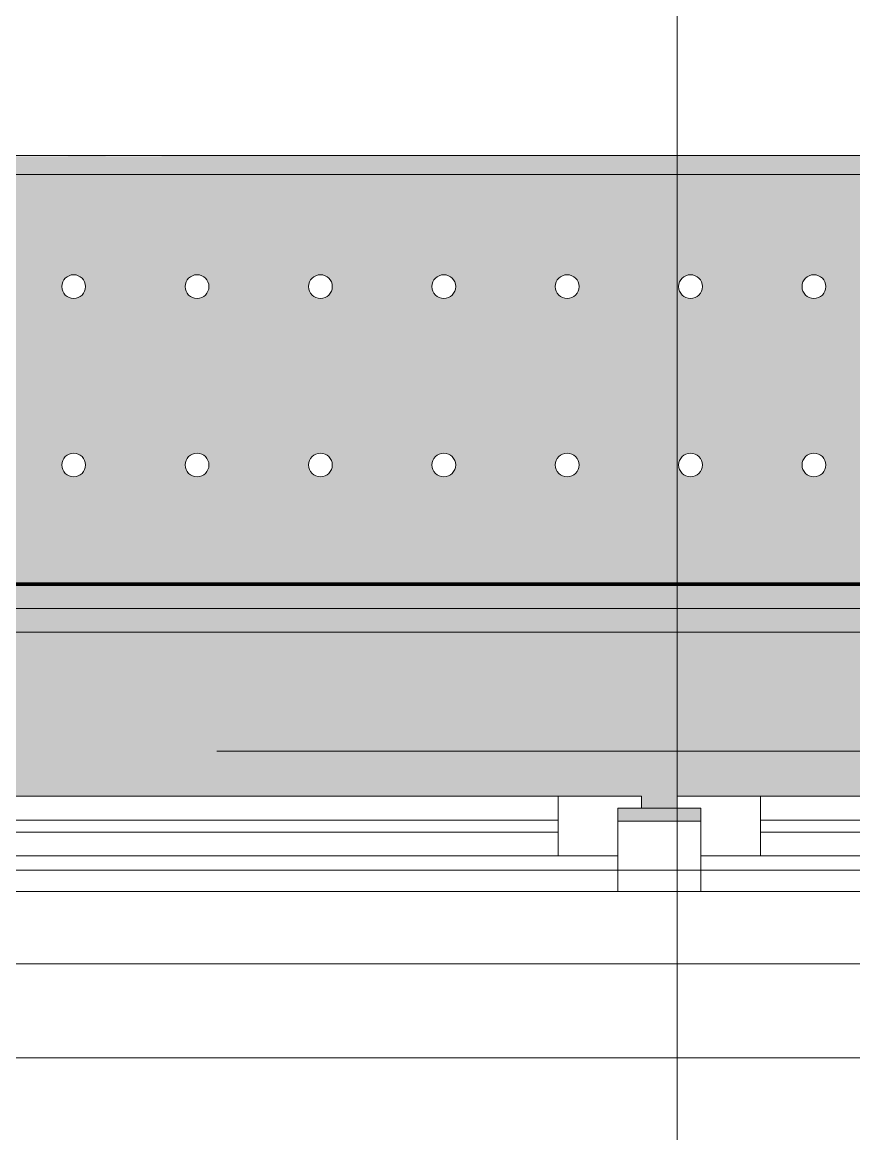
# Model space of a CAD drawing. Header units: millimetres. Extents: x -5426 to 189269, y -8553 to 29000.
# Drawn here: x 17959 to 18659, y -322 to 613 of the extents above; entities that cross this region are included whole.
import ezdxf

# ---------------------------------------------------------------- set-up
doc = ezdxf.new("R2010")
doc.units = ezdxf.units.MM
doc.linetypes.add('Осевая', pattern=[3175, 635, -476.25, 1587.5, -476.25])
for name, color, linetype, lineweight in [('A-GLAZ', 7, 'Continuous', 9), ('A-GLAZ-1', 7, 'Continuous', 13), ('Оси', 7, 'Continuous', 9), ('Оси-2', 7, 'Осевая', 9)]:
    doc.layers.add(name, color=color, linetype=linetype, lineweight=lineweight)
for name, color, linetype, lineweight, true_color in [('A-WALL-1', 7, 'Continuous', 9, 0xc0c0c0), ('I-WALL-13', 7, 'Continuous', 53, 0xeaa7bf), ('I-WALL-4', 7, 'Continuous', 9, 0xcbc7bf), ('S-WALL-ANLY', 7, 'Continuous', 13, 0x008040), ('Знаки-2', 9, 'Continuous', 9, 0x808080), ('Знаки-3', 7, 'Continuous', 9, 0xc1bbaf), ('Знаки-5', 7, 'Continuous', 9, 0xaba79f), ('Знаки-6', 7, 'Continuous', 9, 0xccc5b7), ('Знаки-7', 7, 'Continuous', 9, 0xd5cdbe), ('Знаки-8', 7, 'Continuous', 9, 0xd1cabb), ('Знаки-9', 7, 'Continuous', 9, 0xd4ccbd)]:
    doc.layers.add(name, color=color, linetype=linetype, lineweight=lineweight, true_color=true_color)
doc.layers.add('Знаки-4', color=7, linetype='Continuous', lineweight=9, transparency=0.5)

# ---------------------------------------------------------------- blocks, each defined once
blk = doc.blocks.new('120_Окно_СКБ_2Ст - 120_Окно_СКБ_2Ст 2100х2500 _мал створка СЛЕВА_-V8-План отделки стен 3 этажа в осях 1-12')
at = {"layer": 'A-GLAZ'}
for p, q in [((1050, -57), (-1050, -57)), ((-930, -107), (-270, -107)), ((-100, -107), (930, -107)), ((-270, -117), (-930, -117)), ((930, -117), (-100, -117)), ((-200, -127), (-170, -127))]:
    blk.add_line(p, q, dxfattribs=at)
at = {"layer": 'A-GLAZ-1'}
for p, q in [((-220, -127), (-220, -57)), ((-220, -57), (-150, -57)), ((-150, -57), (-150, -127)), ((-220, -87), (-980, -87)), ((-270, -137), (-270, -87)), ((-220, -127), (-220, -87)), ((980, -87), (-150, -87)), ((-150, -87), (-150, -127)), ((-100, -137), (-100, -87)), ((-150, -127), (-220, -127)), ((-200, -127), (-220, -127)), ((-200, -137), (-200, -127)), ((-150, -127), (-170, -127)), ((-170, -127), (-170, -137)), ((-1000, -137), (-200, -137)), ((-200, -137), (-1000, -137)), ((-170, -137), (1000, -137)), ((1000, -137), (-170, -137))]:
    blk.add_line(p, q, dxfattribs=at)
blk = doc.blocks.new('Зашивка радиатора_ с перфорацией М5 - Зашивка радиатора_ с перфорацией М5-V44-План отделки стен 3 этажа в осях 1-12')
at = {"layer": 'Знаки-4'}
h = blk.add_hatch(color=256, dxfattribs=at)
h.paths.add_polyline_path([(1700, 380), (1700, 369), (1720, 367.97), (1720, 359), (550, 359), (550, 369), (570, 369), (570, 380), (500, 380), (500, 369), (520, 369), (520, 359), (-280, 359), (-278.91, 369), (-260, 369), (-260, 380), (-310, 380), (-310, -179.94), (1750, -179), (1750, 380), (1720, 380)])
h.paths.add_polyline_path([(1131.25, 90.35), (1136.25, 89.02), (1139.91, 85.35), (1141.25, 80.35), (1139.91, 75.35), (1136.25, 71.69), (1131.25, 70.35), (1126.25, 71.69), (1122.59, 75.35), (1121.25, 80.35), (1122.59, 85.35), (1126.25, 89.02), (1128.66, 90.01)])
h.paths.add_polyline_path([(1546.25, 90.35), (1551.25, 89.02), (1554.91, 85.35), (1556.25, 80.35), (1554.91, 75.35), (1551.25, 71.69), (1546.25, 70.35), (1541.25, 71.69), (1537.59, 75.35), (1536.25, 80.35), (1537.59, 85.35), (1541.25, 89.02), (1543.66, 90.01)])
h.paths.add_polyline_path([(1442.5, 90.35), (1447.5, 89.02), (1451.16, 85.35), (1452.5, 80.35), (1451.16, 75.35), (1447.5, 71.69), (1442.5, 70.35), (1437.5, 71.69), (1433.84, 75.35), (1432.5, 80.35), (1433.84, 85.35), (1437.5, 89.02), (1439.91, 90.01)])
h.paths.add_polyline_path([(1650, 90.35), (1655, 89.02), (1658.66, 85.35), (1660, 80.35), (1658.66, 75.35), (1655, 71.69), (1650, 70.35), (1645, 71.69), (1641.34, 75.35), (1640, 80.35), (1641.34, 85.35), (1645, 89.02), (1647.41, 90.01)])
h.paths.add_polyline_path([(1338.75, 90.35), (1343.75, 89.02), (1347.41, 85.35), (1348.75, 80.35), (1347.41, 75.35), (1343.75, 71.69), (1338.75, 70.35), (1333.75, 71.69), (1330.09, 75.35), (1328.75, 80.35), (1330.09, 85.35), (1333.75, 89.02), (1336.16, 90.01)])
h.paths.add_polyline_path([(1027.5, 90.35), (1032.5, 89.02), (1036.16, 85.35), (1037.5, 80.35), (1036.16, 75.35), (1032.5, 71.69), (1027.5, 70.35), (1022.5, 71.69), (1018.84, 75.35), (1017.5, 80.35), (1018.84, 85.35), (1022.5, 89.02), (1024.91, 90.01)])
h.paths.add_polyline_path([(1235, 90.35), (1240, 89.02), (1243.66, 85.35), (1245, 80.35), (1243.66, 75.35), (1239.49, 71.48), (1235, 70.35), (1230, 71.69), (1226.34, 75.35), (1225, 80.35), (1226.34, 85.35), (1230, 89.02), (1232.41, 90.01)])
h.paths.add_polyline_path([(820, 90.35), (825, 89.02), (828.66, 85.35), (830, 80.35), (828.66, 75.35), (825, 71.69), (820, 70.35), (815, 71.69), (811.34, 75.35), (810, 80.35), (811.34, 85.35), (815, 89.02), (817.41, 90.01)])
h.paths.add_polyline_path([(923.75, 90.35), (928.75, 89.02), (932.41, 85.35), (933.75, 80.35), (932.41, 75.35), (928.75, 71.69), (923.75, 70.35), (918.75, 71.69), (915.09, 75.35), (913.75, 80.35), (915.09, 85.35), (918.75, 89.02), (921.16, 90.01)])
h.paths.add_polyline_path([(-217.5, 90.35), (-212.5, 89.02), (-208.84, 85.35), (-207.5, 80.35), (-208.84, 75.35), (-212.5, 71.69), (-217.5, 70.35), (-222.5, 71.69), (-226.16, 75.35), (-227.5, 80.35), (-226.16, 85.35), (-221.99, 89.23), (-220.09, 90.01)])
h.paths.add_polyline_path([(197.5, 90.35), (202.5, 89.02), (206.16, 85.35), (207.5, 80.35), (206.16, 75.35), (202.5, 71.69), (197.5, 70.35), (192.5, 71.69), (188.84, 75.35), (187.5, 80.35), (188.84, 85.35), (192.5, 89.02), (194.91, 90.01)])
h.paths.add_polyline_path([(612.5, 90.35), (617.5, 89.02), (621.16, 85.35), (622.5, 80.35), (621.16, 75.35), (617.5, 71.69), (612.5, 70.35), (607.5, 71.69), (603.84, 75.35), (602.5, 80.35), (603.84, 85.35), (607.5, 89.02), (609.91, 90.01)])
h.paths.add_polyline_path([(-113.75, 90.35), (-108.75, 89.02), (-105.09, 85.35), (-103.75, 80.35), (-105.09, 75.35), (-108.75, 71.69), (-113.75, 70.35), (-118.75, 71.69), (-122.41, 75.35), (-123.75, 80.35), (-122.41, 85.35), (-118.75, 89.02), (-116.34, 90.01)])
h.paths.add_polyline_path([(93.75, 90.35), (98.75, 89.02), (102.41, 85.35), (103.75, 80.35), (102.41, 75.35), (98.75, 71.69), (93.75, 70.35), (88.75, 71.69), (85.09, 75.35), (83.75, 80.35), (85.09, 85.35), (88.75, 89.02), (91.16, 90.01)])
h.paths.add_polyline_path([(-10, 90.35), (-5, 89.02), (-1.34, 85.35), (0, 80.35), (-1.34, 75.35), (-5, 71.69), (-10, 70.35), (-15, 71.69), (-18.66, 75.35), (-20, 80.35), (-18.66, 85.35), (-15, 89.02), (-12.59, 90.01)])
h.paths.add_polyline_path([(716.25, 90.35), (721.25, 89.02), (724.91, 85.35), (726.25, 80.35), (724.91, 75.35), (721.25, 71.69), (716.25, 70.35), (711.25, 71.69), (707.59, 75.35), (706.25, 80.35), (707.59, 85.35), (711.25, 89.02), (713.66, 90.01)])
h.paths.add_polyline_path([(405, 90.35), (410, 89.02), (413.66, 85.35), (415, 80.35), (413.66, 75.35), (410, 71.69), (405, 70.35), (400, 71.69), (396.34, 75.35), (395, 80.35), (396.34, 85.35), (400, 89.02), (402.41, 90.01)])
h.paths.add_polyline_path([(301.25, 90.35), (306.25, 89.02), (309.91, 85.35), (311.25, 80.35), (309.91, 75.35), (306.25, 71.69), (301.25, 70.35), (296.25, 71.69), (292.59, 75.35), (291.25, 80.35), (292.59, 85.35), (296.25, 89.02), (298.66, 90.01)])
h.paths.add_polyline_path([(508.75, 90.35), (513.75, 89.02), (517.41, 85.35), (518.75, 80.35), (517.41, 75.35), (513.75, 71.69), (508.75, 70.35), (503.75, 71.69), (500.09, 75.35), (498.75, 80.35), (500.09, 85.35), (503.75, 89.02), (506.16, 90.01)])
h.paths.add_polyline_path([(1650, -59.65), (1655, -60.98), (1658.66, -64.65), (1660, -69.65), (1658.66, -74.65), (1655, -78.31), (1650, -79.65), (1645, -78.31), (1641.34, -74.65), (1640, -69.65), (1641.34, -64.65), (1645, -60.98), (1649.43, -59.72)])
h.paths.add_polyline_path([(1027.5, -59.65), (1032.5, -60.98), (1036.16, -64.65), (1037.5, -69.65), (1036.16, -74.65), (1032.5, -78.31), (1027.5, -79.65), (1022.5, -78.31), (1018.84, -74.65), (1017.5, -69.65), (1018.84, -64.65), (1022.5, -60.98), (1026.93, -59.72)])
h.paths.add_polyline_path([(1235, -59.65), (1240, -60.98), (1243.66, -64.65), (1245, -69.65), (1243.66, -74.65), (1239.49, -78.52), (1235, -79.65), (1230, -78.31), (1226.34, -74.65), (1225, -69.65), (1226.34, -64.65), (1230, -60.98), (1234.43, -59.72)])
h.paths.add_polyline_path([(1442.5, -59.65), (1447.5, -60.98), (1451.16, -64.65), (1452.5, -69.65), (1451.16, -74.65), (1447.5, -78.31), (1442.5, -79.65), (1437.5, -78.31), (1433.84, -74.65), (1432.5, -69.65), (1433.84, -64.65), (1437.5, -60.98), (1441.93, -59.72)])
h.paths.add_polyline_path([(1546.25, -59.65), (1551.25, -60.98), (1554.91, -64.65), (1556.25, -69.65), (1554.91, -74.65), (1551.25, -78.31), (1546.25, -79.65), (1541.25, -78.31), (1537.59, -74.65), (1536.25, -69.65), (1537.59, -64.65), (1541.25, -60.98), (1545.68, -59.72)])
h.paths.add_polyline_path([(1131.25, -59.65), (1136.25, -60.98), (1139.91, -64.65), (1141.25, -69.65), (1139.91, -74.65), (1136.25, -78.31), (1131.25, -79.65), (1126.25, -78.31), (1122.59, -74.65), (1121.25, -69.65), (1122.59, -64.65), (1126.25, -60.98), (1130.68, -59.72)])
h.paths.add_polyline_path([(1338.75, -59.65), (1343.75, -60.98), (1347.41, -64.65), (1348.75, -69.65), (1347.41, -74.65), (1343.75, -78.31), (1338.75, -79.65), (1333.75, -78.31), (1330.09, -74.65), (1328.75, -69.65), (1330.09, -64.65), (1333.75, -60.98), (1338.18, -59.72)])
h.paths.add_polyline_path([(923.75, -59.65), (928.75, -60.98), (932.41, -64.65), (933.75, -69.65), (932.41, -74.65), (928.75, -78.31), (923.75, -79.65), (918.75, -78.31), (915.09, -74.65), (913.75, -69.65), (915.09, -64.65), (918.75, -60.98), (923.18, -59.72)])
h.paths.add_polyline_path([(820, -59.65), (825, -60.98), (828.66, -64.65), (830, -69.65), (828.66, -74.65), (825, -78.31), (820, -79.65), (815, -78.31), (811.34, -74.65), (810, -69.65), (811.34, -64.65), (815, -60.98), (819.43, -59.72)])
h.paths.add_polyline_path([(716.25, -59.65), (721.25, -60.98), (724.91, -64.65), (726.25, -69.65), (724.91, -74.65), (721.25, -78.31), (716.25, -79.65), (711.25, -78.31), (707.59, -74.65), (706.25, -69.65), (707.59, -64.65), (711.25, -60.98), (715.68, -59.72)])
h.paths.add_polyline_path([(405, -59.65), (410, -60.98), (413.66, -64.65), (415, -69.65), (413.66, -74.65), (410, -78.31), (405, -79.65), (400, -78.31), (396.34, -74.65), (395, -69.65), (396.34, -64.65), (400, -60.98), (404.43, -59.72)])
h.paths.add_polyline_path([(197.5, -59.65), (202.5, -60.98), (206.16, -64.65), (207.5, -69.65), (206.16, -74.65), (202.5, -78.31), (197.5, -79.65), (192.5, -78.31), (188.84, -74.65), (187.5, -69.65), (188.84, -64.65), (192.5, -60.98), (196.93, -59.72)])
h.paths.add_polyline_path([(301.25, -59.65), (306.25, -60.98), (309.91, -64.65), (311.25, -69.65), (309.91, -74.65), (306.25, -78.31), (301.25, -79.65), (296.25, -78.31), (292.59, -74.65), (291.25, -69.65), (292.59, -64.65), (296.25, -60.98), (300.68, -59.72)])
h.paths.add_polyline_path([(-10, -59.65), (-5, -60.98), (-1.34, -64.65), (0, -69.65), (-1.34, -74.65), (-5, -78.31), (-10, -79.65), (-15, -78.31), (-18.66, -74.65), (-20, -69.65), (-18.66, -64.65), (-15, -60.98), (-10.57, -59.72)])
h.paths.add_polyline_path([(612.5, -59.65), (617.5, -60.98), (621.16, -64.65), (622.5, -69.65), (621.16, -74.65), (617.5, -78.31), (612.5, -79.65), (607.5, -78.31), (603.84, -74.65), (602.5, -69.65), (603.84, -64.65), (607.5, -60.98), (611.93, -59.72)])
h.paths.add_polyline_path([(-217.5, -59.65), (-212.5, -60.98), (-208.84, -64.65), (-207.5, -69.65), (-208.84, -74.65), (-212.5, -78.31), (-217.5, -79.65), (-222.5, -78.31), (-226.16, -74.65), (-227.5, -69.65), (-226.16, -64.65), (-221.99, -60.77), (-218.07, -59.72)])
h.paths.add_polyline_path([(-113.75, -59.65), (-108.75, -60.98), (-105.09, -64.65), (-103.75, -69.65), (-105.09, -74.65), (-108.75, -78.31), (-113.75, -79.65), (-118.75, -78.31), (-122.41, -74.65), (-123.75, -69.65), (-122.41, -64.65), (-118.75, -60.98), (-114.32, -59.72)])
h.paths.add_polyline_path([(508.75, -59.65), (513.75, -60.98), (517.41, -64.65), (518.75, -69.65), (517.41, -74.65), (513.75, -78.31), (508.75, -79.65), (503.75, -78.31), (500.09, -74.65), (498.75, -69.65), (500.09, -64.65), (503.75, -60.98), (508.18, -59.72)])
h.paths.add_polyline_path([(93.75, -59.65), (98.75, -60.98), (102.41, -64.65), (103.75, -69.65), (102.41, -74.65), (98.75, -78.31), (93.75, -79.65), (88.75, -78.31), (85.09, -74.65), (83.75, -69.65), (85.09, -64.65), (88.75, -60.98), (93.18, -59.72)])
for points in [[(1735.6, -163.94), (-310, -163.94), (-310, -179.94), (1750, -179), (1750, -163.94), (1736.12, -163.94)], [(400, -163.94), (400.68, -179.94), (440, -179.22), (439.32, -163.94), (400.68, -163.94)], [(400, -163.94), (400.68, -179.94), (440, -179.22), (439.32, -163.94), (400.68, -163.94)], [(410.34, -163.94), (410, -163.94), (410.34, -179.94), (430, -179.22), (429.66, -163.94), (411.34, -163.94)], [(420, -163.94), (410, -163.94), (410.34, -179.94), (430, -179.22), (429.66, -163.94), (422.59, -163.94)], [(520, -163.94), (500, -163.94), (500.68, -179.94), (540, -179.22), (539.32, -163.94), (525.18, -163.94)], [(515, -163.94), (500, -163.94), (500.68, -179.94), (540, -179.22), (539.32, -163.94), (517.41, -163.94)], [(520, -163.94), (510, -163.94), (510.34, -179.94), (530, -179.22), (529.66, -163.94), (522.59, -163.94)], [(520, -163.94), (510, -163.94), (510.34, -179.94), (530, -179.22), (529.66, -163.94), (522.59, -163.94)], [(600, -163.94), (600.68, -179.94), (640, -179.22), (639.32, -163.94), (600.09, -163.94)], [(600, -163.94), (600.68, -179.94), (640, -179.22), (639.32, -163.94), (600.09, -163.94)], [(620, -163.94), (610, -163.94), (610.34, -179.94), (630, -179.22), (629.66, -163.94), (622.59, -163.94)], [(620, -163.94), (610, -163.94), (610.34, -179.94), (630, -179.22), (629.66, -163.94), (622.59, -163.94)], [(725, -163.94), (700, -163.94), (700.68, -179.94), (740, -179.22), (739.32, -163.94), (725.18, -163.94)], [(725, -163.94), (700, -163.94), (700.68, -179.94), (740, -179.22), (739.32, -163.94), (725.18, -163.94)], [(720, -163.94), (710, -163.94), (710.34, -179.94), (730, -179.22), (729.66, -163.94), (722.59, -163.94)], [(720, -163.94), (710, -163.94), (710.34, -179.94), (730, -179.22), (729.66, -163.94), (722.59, -163.94)], [(820, -163.94), (800, -163.94), (800.68, -179.94), (840, -179.22), (839.32, -163.94), (825.18, -163.94)], [(825, -163.94), (800, -163.94), (800.68, -179.94), (840, -179.22), (839.32, -163.94), (825.18, -163.94)], [(820, -163.94), (810, -163.94), (810.34, -179.94), (830, -179.22), (829.66, -163.94), (822.59, -163.94)], [(820, -163.94), (810, -163.94), (810.34, -179.94), (830, -179.22), (829.66, -163.94), (822.59, -163.94)], [(923.75, -163.94), (900, -163.94), (900.68, -179.94), (940, -179.22), (939.32, -163.94), (925.18, -163.94)], [(922.59, -163.94), (900, -163.94), (900.68, -179.94), (940, -179.22), (939.32, -163.94), (923.75, -163.94)], [(920, -163.94), (910, -163.94), (910.34, -179.94), (930, -179.22), (929.66, -163.94), (922.59, -163.94)], [(920, -163.94), (910, -163.94), (910.34, -179.94), (930, -179.22), (929.66, -163.94), (922.59, -163.94)], [(1015, -163.94), (1000, -163.94), (1000.68, -179.94), (1040, -179.22), (1039.32, -163.94), (1017.41, -163.94)], [(1025, -163.94), (1000, -163.94), (1000.68, -179.94), (1040, -179.22), (1039.32, -163.94), (1025.18, -163.94)], [(1020, -163.94), (1010, -163.94), (1010.34, -179.94), (1030, -179.22), (1029.66, -163.94), (1022.59, -163.94)], [(1020, -163.94), (1010, -163.94), (1010.34, -179.94), (1030, -179.22), (1029.66, -163.94), (1022.59, -163.94)]]:
    blk.add_hatch(color=256, dxfattribs=at).paths.add_polyline_path(points)
at = {"layer": 'Знаки-2'}
for p, q in [((570, 380), (500, 380)), ((-310, -179.94), (1750, -179.94))]:
    blk.add_line(p, q, dxfattribs=at)
for centre, start, end in [((405, 80.35), 0, 180), ((508.75, 80.35), 90, 180), ((508.75, 80.35), 0, 89.98988), ((612.5, 80.35), 0, 180), ((716.25, 80.35), 0, 180), ((820, 80.35), 0, 180), ((923.75, 80.35), 0, 180), ((1027.5, 80.35), 0, 180), ((405, 80.35), 180, 0), ((508.75, 80.35), 180, 270), ((508.75, 80.35), 270.01012, 0), ((612.5, 80.35), 180, 0), ((716.25, 80.35), 180, 0), ((820, 80.35), 180, 0), ((923.75, 80.35), 180, 360), ((1027.5, 80.35), 180, 0), ((405, -69.65), 0, 180), ((508.75, -69.65), 90, 180), ((508.75, -69.65), 0, 89.98988), ((612.5, -69.65), 0, 180), ((716.25, -69.65), 0, 180), ((820, -69.65), 0, 180), ((923.75, -69.65), 0, 180), ((1027.5, -69.65), 0, 180), ((405, -69.65), 180, 0), ((508.75, -69.65), 180, 270), ((508.75, -69.65), 270.01012, 0), ((612.5, -69.65), 180, 0), ((716.25, -69.65), 180, 0), ((820, -69.65), 180, 0), ((923.75, -69.65), 180, 0), ((1027.5, -69.65), 180, 0)]:
    blk.add_arc(centre, 10, start, end, dxfattribs=at)
at = {"layer": 'Знаки-3'}
for p, q in [((400, -163.94), (340, -163.94)), ((400, -163.94), (410, -163.94)), ((410, -163.94), (400, -163.94)), ((410, -163.94), (410.34, -163.94)), ((417.41, -163.94), (410, -163.94)), ((410.34, -163.94), (417.41, -163.94)), ((417.41, -163.94), (430, -163.94)), ((430, -163.94), (417.41, -163.94)), ((430, -163.94), (440, -163.94)), ((440, -163.94), (430, -163.94)), ((500, -163.94), (440, -163.94)), ((500, -163.94), (540, -163.94)), ((540, -163.94), (500, -163.94)), ((600, -163.94), (540, -163.94)), ((600, -163.94), (640, -163.94)), ((640, -163.94), (600, -163.94)), ((700, -163.94), (640, -163.94)), ((700, -163.94), (710, -163.94)), ((710, -163.94), (700, -163.94)), ((710, -163.94), (730, -163.94)), ((730, -163.94), (710, -163.94)), ((730, -163.94), (734.14, -163.94)), ((737.32, -163.94), (730, -163.94)), ((734.14, -163.94), (740, -163.94)), ((740, -163.94), (737.32, -163.94)), ((800, -163.94), (740, -163.94)), ((800, -163.94), (840, -163.94)), ((840, -163.94), (800, -163.94)), ((900, -163.94), (840, -163.94)), ((900, -163.94), (940, -163.94)), ((940, -163.94), (900, -163.94)), ((1000, -163.94), (940, -163.94)), ((1000, -163.94), (1010, -163.94)), ((1010, -163.94), (1000, -163.94)), ((1010, -163.94), (1030, -163.94)), ((1030, -163.94), (1010, -163.94)), ((1030, -163.94), (1040, -163.94)), ((1040, -163.94), (1030, -163.94)), ((1100, -163.94), (1040, -163.94)), ((340, -179.94), (400, -179.94)), ((400, -179.94), (410, -179.94)), ((410, -179.94), (400, -179.94)), ((410, -179.94), (430, -179.94)), ((430, -179.94), (410, -179.94)), ((430, -179.94), (440, -179.94)), ((440, -179.94), (430, -179.94)), ((440, -179.94), (500, -179.94)), ((500, -179.94), (540, -179.94)), ((520, -179.94), (500, -179.94)), ((540, -179.94), (520, -179.94)), ((540, -179.94), (600, -179.94)), ((600, -179.94), (640, -179.94)), ((640, -179.94), (600, -179.94)), ((640, -179.94), (700, -179.94)), ((700, -179.94), (710, -179.94)), ((710, -179.94), (700, -179.94)), ((710, -179.94), (730, -179.94)), ((730, -179.94), (710, -179.94)), ((730, -179.94), (740, -179.94)), ((740, -179.94), (730, -179.94)), ((740, -179.94), (800, -179.94)), ((800, -179.94), (810, -179.94)), ((840, -179.94), (800, -179.94)), ((810, -179.94), (830, -179.94)), ((830, -179.94), (840, -179.94)), ((840, -179.94), (900, -179.94)), ((900, -179.94), (940, -179.94)), ((940, -179.94), (900, -179.94)), ((940, -179.94), (1000, -179.94)), ((1000, -179.94), (1010, -179.94)), ((1010, -179.94), (1000, -179.94)), ((1010, -179.94), (1030, -179.94)), ((1030, -179.94), (1010, -179.94)), ((1030, -179.94), (1040, -179.94)), ((1040, -179.94), (1030, -179.94)), ((1040, -179.94), (1100, -179.94))]:
    blk.add_line(p, q, dxfattribs=at)
at = {"layer": 'Знаки-5'}
for p, q in [((500, 380), (570, 380)), ((-262.14, -163.94), (1700.94, -163.94)), ((1750, -179.94), (-310, -179.94)), ((1750, -179.94), (-310, -179.94))]:
    blk.add_line(p, q, dxfattribs=at)
for centre, start, end in [((405, 80.35), 0, 180), ((508.75, 80.35), 90, 180), ((508.75, 80.35), 0, 89.98988), ((612.5, 80.35), 0, 180), ((716.25, 80.35), 0, 180), ((820, 80.35), 0, 180), ((923.75, 80.35), 0, 180), ((1027.5, 80.35), 0, 180), ((405, 80.35), 180, 360), ((508.75, 80.35), 180, 270), ((508.75, 80.35), 270.01012, 360), ((612.5, 80.35), 180, 360), ((716.25, 80.35), 180, 0), ((820, 80.35), 180, 360), ((923.75, 80.35), 180, 360), ((1027.5, 80.35), 180, 360), ((405, -69.65), 0, 180), ((508.75, -69.65), 90, 180), ((508.75, -69.65), 0, 89.98988), ((612.5, -69.65), 0, 180), ((716.25, -69.65), 0, 180), ((820, -69.65), 0, 180), ((923.75, -69.65), 0, 180), ((1027.5, -69.65), 0, 180), ((405, -69.65), 180, 360), ((508.75, -69.65), 180, 270), ((508.75, -69.65), 270.01012, 360), ((612.5, -69.65), 180, 360), ((716.25, -69.65), 180, 360), ((820, -69.65), 180, 360), ((923.75, -69.65), 180, 360), ((1027.5, -69.65), 180, 360)]:
    blk.add_arc(centre, 10, start, end, dxfattribs=at)
at = {"layer": 'Знаки-6'}
for p, q in [((400, -163.94), (410, -163.94)), ((410, -163.94), (400, -163.94)), ((411.28, -163.94), (414.82, -163.94)), ((414.82, -163.94), (411.28, -163.94)), ((415, -163.94), (417.39, -163.94)), ((417.39, -163.94), (415, -163.94)), ((417.39, -163.94), (425, -163.94)), ((425, -163.94), (417.39, -163.94)), ((425.18, -163.94), (428.72, -163.94)), ((428.72, -163.94), (425.18, -163.94)), ((430, -163.94), (440, -163.94)), ((440, -163.94), (430, -163.94)), ((500, -163.94), (510, -163.94)), ((510, -163.94), (500, -163.94)), ((510, -163.94), (514.81, -163.94)), ((514.81, -163.94), (510, -163.94)), ((515, -163.94), (525, -163.94)), ((525, -163.94), (515, -163.94)), ((525.19, -163.94), (530, -163.94)), ((530, -163.94), (525.19, -163.94)), ((530, -163.94), (540, -163.94)), ((540, -163.94), (530, -163.94)), ((600.01, -163.94), (610, -163.94)), ((610, -163.94), (600.01, -163.94)), ((610, -163.94), (614.81, -163.94)), ((614.81, -163.94), (610, -163.94)), ((615, -163.94), (622.59, -163.94)), ((625, -163.94), (615, -163.94)), ((622.59, -163.94), (625, -163.94)), ((625.19, -163.94), (630, -163.94)), ((630, -163.94), (625.19, -163.94)), ((630, -163.94), (640, -163.94)), ((640, -163.94), (630, -163.94)), ((700, -163.94), (710, -163.94)), ((710, -163.94), (700, -163.94)), ((711.28, -163.94), (714.82, -163.94)), ((714.82, -163.94), (711.28, -163.94)), ((715, -163.94), (725, -163.94)), ((725, -163.94), (715, -163.94)), ((725.18, -163.94), (728.72, -163.94)), ((728.72, -163.94), (725.18, -163.94)), ((730, -163.94), (740, -163.94)), ((740, -163.94), (730, -163.94)), ((800, -163.94), (810, -163.94)), ((810, -163.94), (800, -163.94)), ((810, -163.94), (814.81, -163.94)), ((814.81, -163.94), (810, -163.94)), ((815, -163.94), (825, -163.94)), ((825, -163.94), (815, -163.94)), ((825.19, -163.94), (830, -163.94)), ((830, -163.94), (825.19, -163.94)), ((830, -163.94), (840, -163.94)), ((840, -163.94), (830, -163.94)), ((900, -163.94), (910, -163.94)), ((910, -163.94), (900, -163.94)), ((910, -163.94), (914.81, -163.94)), ((914.81, -163.94), (910, -163.94)), ((915, -163.94), (925, -163.94)), ((925, -163.94), (915, -163.94)), ((925.19, -163.94), (930, -163.94)), ((930, -163.94), (925.19, -163.94)), ((930, -163.94), (940, -163.94)), ((940, -163.94), (930, -163.94)), ((1000, -163.94), (1010, -163.94)), ((1010, -163.94), (1000, -163.94)), ((1011.28, -163.94), (1014.82, -163.94)), ((1014.82, -163.94), (1011.28, -163.94)), ((1015, -163.94), (1025, -163.94)), ((1025, -163.94), (1015, -163.94)), ((1025.18, -163.94), (1028.72, -163.94)), ((1028.72, -163.94), (1025.18, -163.94)), ((1030, -163.94), (1040, -163.94)), ((1040, -163.94), (1030, -163.94)), ((400, -179.94), (410, -179.94)), ((410, -179.94), (400, -179.94)), ((411.28, -179.94), (414.82, -179.94)), ((414.82, -179.94), (411.28, -179.94)), ((415, -179.94), (425, -179.94)), ((425, -179.94), (415, -179.94)), ((425.18, -179.94), (428.72, -179.94)), ((428.72, -179.94), (425.18, -179.94)), ((430, -179.94), (440, -179.94)), ((440, -179.94), (430, -179.94)), ((500, -179.94), (510, -179.94)), ((510, -179.94), (500, -179.94)), ((510, -179.94), (514.81, -179.94)), ((514.81, -179.94), (510, -179.94)), ((515, -179.94), (525, -179.94)), ((525, -179.94), (515, -179.94)), ((525.19, -179.94), (530, -179.94)), ((530, -179.94), (525.19, -179.94)), ((530, -179.94), (540, -179.94)), ((540, -179.94), (530, -179.94)), ((600, -179.94), (610, -179.94)), ((610, -179.94), (600, -179.94)), ((610, -179.94), (614.81, -179.94)), ((614.81, -179.94), (610, -179.94)), ((615, -179.94), (625, -179.94)), ((625, -179.94), (615, -179.94)), ((625.19, -179.94), (630, -179.94)), ((630, -179.94), (625.19, -179.94)), ((630, -179.94), (640, -179.94)), ((640, -179.94), (630, -179.94)), ((700, -179.94), (710, -179.94)), ((710, -179.94), (700, -179.94)), ((711.28, -179.94), (714.82, -179.94)), ((714.82, -179.94), (711.28, -179.94)), ((715, -179.94), (725, -179.94)), ((725, -179.94), (715, -179.94)), ((725.18, -179.94), (728.72, -179.94)), ((728.72, -179.94), (725.18, -179.94)), ((730, -179.94), (740, -179.94)), ((740, -179.94), (730, -179.94)), ((800, -179.94), (810, -179.94)), ((810, -179.94), (800, -179.94)), ((810, -179.94), (814.81, -179.94)), ((814.81, -179.94), (810, -179.94)), ((815, -179.94), (825, -179.94)), ((825, -179.94), (815, -179.94)), ((825.19, -179.94), (830, -179.94)), ((830, -179.94), (825.19, -179.94)), ((830, -179.94), (840, -179.94)), ((840, -179.94), (830, -179.94)), ((900, -179.94), (910, -179.94)), ((910, -179.94), (900, -179.94)), ((910, -179.94), (914.81, -179.94)), ((914.81, -179.94), (910, -179.94)), ((915, -179.94), (925, -179.94)), ((925, -179.94), (915, -179.94)), ((925.19, -179.94), (930, -179.94)), ((930, -179.94), (925.19, -179.94)), ((930, -179.94), (940, -179.94)), ((940, -179.94), (930, -179.94)), ((1000, -179.94), (1010, -179.94)), ((1010, -179.94), (1000, -179.94)), ((1011.28, -179.94), (1014.82, -179.94)), ((1014.82, -179.94), (1011.28, -179.94)), ((1015, -179.94), (1025, -179.94)), ((1025, -179.94), (1015, -179.94)), ((1025.18, -179.94), (1028.72, -179.94)), ((1028.72, -179.94), (1025.18, -179.94)), ((1030, -179.94), (1040, -179.94)), ((1040, -179.94), (1030, -179.94))]:
    blk.add_line(p, q, dxfattribs=at)
at = {"layer": 'Знаки-7'}
for p, q in [((414.82, -163.94), (411.34, -163.94)), ((417.41, -163.94), (415, -163.94)), ((425, -163.94), (417.41, -163.94)), ((428.66, -163.94), (425.18, -163.94)), ((514.82, -163.94), (511.34, -163.94)), ((525, -163.94), (515, -163.94)), ((528.66, -163.94), (525.18, -163.94)), ((614.82, -163.94), (611.34, -163.94)), ((625, -163.94), (615, -163.94)), ((628.66, -163.94), (625.18, -163.94)), ((714.82, -163.94), (711.34, -163.94)), ((725, -163.94), (715, -163.94)), ((728.66, -163.94), (725.18, -163.94)), ((814.82, -163.94), (811.34, -163.94)), ((825, -163.94), (815, -163.94)), ((828.66, -163.94), (825.18, -163.94)), ((914.82, -163.94), (911.34, -163.94)), ((925, -163.94), (915, -163.94)), ((928.66, -163.94), (925.18, -163.94)), ((1014.82, -163.94), (1011.34, -163.94)), ((1025, -163.94), (1015, -163.94)), ((1028.66, -163.94), (1025.18, -163.94)), ((411.34, -179.94), (414.82, -179.94)), ((415, -179.94), (425, -179.94)), ((425.18, -179.94), (428.66, -179.94)), ((511.34, -179.94), (514.82, -179.94)), ((515, -179.94), (525, -179.94)), ((525.18, -179.94), (528.66, -179.94)), ((611.34, -179.94), (614.82, -179.94)), ((615, -179.94), (625, -179.94)), ((625.18, -179.94), (628.66, -179.94)), ((711.34, -179.94), (714.82, -179.94)), ((715, -179.94), (725, -179.94)), ((725.18, -179.94), (728.66, -179.94)), ((811.34, -179.94), (814.82, -179.94)), ((815, -179.94), (825, -179.94)), ((825.18, -179.94), (828.66, -179.94)), ((911.34, -179.94), (914.82, -179.94)), ((915, -179.94), (925, -179.94)), ((925.18, -179.94), (928.66, -179.94)), ((1011.34, -179.94), (1014.82, -179.94)), ((1015, -179.94), (1025, -179.94)), ((1025.18, -179.94), (1028.66, -179.94))]:
    blk.add_line(p, q, dxfattribs=at)
at = {"layer": 'Знаки-8'}
for p, q in [((410, -163.94), (400.68, -163.94)), ((410, -163.94), (414.81, -163.94)), ((412.93, -163.94), (410, -163.94)), ((414.81, -163.94), (412.93, -163.94)), ((415, -163.94), (417.41, -163.94)), ((417.41, -163.94), (415, -163.94)), ((417.41, -163.94), (425, -163.94)), ((425, -163.94), (417.41, -163.94)), ((425.19, -163.94), (430, -163.94)), ((430, -163.94), (425.19, -163.94)), ((439.32, -163.94), (430, -163.94)), ((510, -163.94), (500.68, -163.94)), ((510, -163.94), (514.81, -163.94)), ((514.81, -163.94), (510, -163.94)), ((515, -163.94), (520, -163.94)), ((525, -163.94), (515, -163.94)), ((520, -163.94), (525, -163.94)), ((525.19, -163.94), (528.66, -163.94)), ((528.66, -163.94), (525.19, -163.94)), ((528.66, -163.94), (530, -163.94)), ((530, -163.94), (528.66, -163.94)), ((539.32, -163.94), (530, -163.94)), ((600, -163.94), (600.01, -163.94)), ((600.01, -163.94), (600, -163.94)), ((610, -163.94), (600.68, -163.94)), ((611.28, -163.94), (614.82, -163.94)), ((614.82, -163.94), (611.28, -163.94)), ((615, -163.94), (625, -163.94)), ((625, -163.94), (615, -163.94)), ((625.18, -163.94), (628.72, -163.94)), ((628.72, -163.94), (625.18, -163.94)), ((639.32, -163.94), (630, -163.94)), ((710, -163.94), (700.68, -163.94)), ((710, -163.94), (710.34, -163.94)), ((710.34, -163.94), (710, -163.94)), ((710.34, -163.94), (714.81, -163.94)), ((714.81, -163.94), (710.34, -163.94)), ((715, -163.94), (725, -163.94)), ((725, -163.94), (715, -163.94)), ((725.19, -163.94), (730, -163.94)), ((730, -163.94), (725.19, -163.94)), ((739.32, -163.94), (730, -163.94)), ((810, -163.94), (800.68, -163.94)), ((810, -163.94), (814.81, -163.94)), ((812.93, -163.94), (810, -163.94)), ((814.81, -163.94), (812.93, -163.94)), ((815, -163.94), (825, -163.94)), ((822.59, -163.94), (815, -163.94)), ((825, -163.94), (822.59, -163.94)), ((825.19, -163.94), (827.07, -163.94)), ((830, -163.94), (825.19, -163.94)), ((827.07, -163.94), (830, -163.94)), ((839.32, -163.94), (830, -163.94)), ((910, -163.94), (900.68, -163.94)), ((911.28, -163.94), (914.82, -163.94)), ((914.82, -163.94), (911.28, -163.94)), ((915, -163.94), (920, -163.94)), ((925, -163.94), (915, -163.94)), ((920, -163.94), (925, -163.94)), ((925.18, -163.94), (928.72, -163.94)), ((928.72, -163.94), (925.18, -163.94)), ((939.32, -163.94), (930, -163.94)), ((1010, -163.94), (1000.68, -163.94)), ((1010, -163.94), (1014.81, -163.94)), ((1014.81, -163.94), (1010, -163.94)), ((1015, -163.94), (1017.41, -163.94)), ((1025, -163.94), (1015, -163.94)), ((1017.41, -163.94), (1025, -163.94)), ((1025.19, -163.94), (1027.07, -163.94)), ((1030, -163.94), (1025.19, -163.94)), ((1027.07, -163.94), (1028.66, -163.94)), ((1028.66, -163.94), (1030, -163.94)), ((1039.32, -163.94), (1030, -163.94)), ((400.68, -179.94), (410, -179.94)), ((410, -179.94), (414.81, -179.94)), ((414.81, -179.94), (410, -179.94)), ((415, -179.94), (425, -179.94)), ((422.59, -179.94), (415, -179.94)), ((425, -179.94), (422.59, -179.94)), ((425.19, -179.94), (427.07, -179.94)), ((430, -179.94), (425.19, -179.94)), ((427.07, -179.94), (430, -179.94)), ((430, -179.94), (439.32, -179.94)), ((500.68, -179.94), (510, -179.94)), ((510, -179.94), (512.93, -179.94)), ((510.34, -179.94), (510, -179.94)), ((514.81, -179.94), (510.34, -179.94)), ((512.93, -179.94), (514.81, -179.94)), ((515, -179.94), (525, -179.94)), ((517.41, -179.94), (515, -179.94)), ((520, -179.94), (517.41, -179.94)), ((525, -179.94), (520, -179.94)), ((525.19, -179.94), (530, -179.94)), ((530, -179.94), (525.19, -179.94)), ((530, -179.94), (539.32, -179.94)), ((600.68, -179.94), (610, -179.94)), ((611.28, -179.94), (614.82, -179.94)), ((614.82, -179.94), (611.28, -179.94)), ((615, -179.94), (625, -179.94)), ((625, -179.94), (615, -179.94)), ((625.18, -179.94), (628.72, -179.94)), ((628.72, -179.94), (625.18, -179.94)), ((630, -179.94), (639.32, -179.94)), ((700.68, -179.94), (710, -179.94)), ((710, -179.94), (714.81, -179.94)), ((711.34, -179.94), (710, -179.94)), ((714.81, -179.94), (711.34, -179.94)), ((715, -179.94), (722.59, -179.94)), ((725, -179.94), (715, -179.94)), ((722.59, -179.94), (725, -179.94)), ((725.19, -179.94), (730, -179.94)), ((730, -179.94), (725.19, -179.94)), ((730, -179.94), (739.32, -179.94)), ((800.68, -179.94), (810, -179.94)), ((810, -179.94), (814.81, -179.94)), ((814.81, -179.94), (810, -179.94)), ((815, -179.94), (825, -179.94)), ((817.41, -179.94), (815, -179.94)), ((820, -179.94), (817.41, -179.94)), ((825, -179.94), (820, -179.94)), ((825.19, -179.94), (828.66, -179.94)), ((828.66, -179.94), (825.19, -179.94)), ((828.66, -179.94), (830, -179.94)), ((830, -179.94), (828.66, -179.94)), ((830, -179.94), (839.32, -179.94)), ((900.68, -179.94), (910, -179.94)), ((911.28, -179.94), (914.82, -179.94)), ((914.82, -179.94), (911.28, -179.94)), ((915, -179.94), (925, -179.94)), ((925, -179.94), (915, -179.94)), ((925.18, -179.94), (928.72, -179.94)), ((928.72, -179.94), (925.18, -179.94)), ((930, -179.94), (939.32, -179.94)), ((1000.68, -179.94), (1010, -179.94)), ((1010, -179.94), (1014.81, -179.94)), ((1011.34, -179.94), (1010, -179.94)), ((1012.93, -179.94), (1011.34, -179.94)), ((1014.81, -179.94), (1012.93, -179.94)), ((1015, -179.94), (1017.41, -179.94)), ((1017.41, -179.94), (1015, -179.94)), ((1017.41, -179.94), (1025, -179.94)), ((1020, -179.94), (1017.41, -179.94)), ((1022.59, -179.94), (1020, -179.94)), ((1025, -179.94), (1022.59, -179.94)), ((1025.19, -179.94), (1028.66, -179.94)), ((1027.07, -179.94), (1025.19, -179.94)), ((1028.66, -179.94), (1027.07, -179.94)), ((1028.66, -179.94), (1030, -179.94)), ((1029.66, -179.94), (1028.66, -179.94)), ((1030, -179.94), (1029.66, -179.94)), ((1030, -179.94), (1039.32, -179.94))]:
    blk.add_line(p, q, dxfattribs=at)
at = {"layer": 'Знаки-9'}
for p, q in [((411.28, -163.94), (414.82, -163.94)), ((414.82, -163.94), (411.28, -163.94)), ((415, -163.94), (417.39, -163.94)), ((417.39, -163.94), (415, -163.94)), ((417.39, -163.94), (425, -163.94)), ((425, -163.94), (417.39, -163.94)), ((425.18, -163.94), (428.72, -163.94)), ((428.72, -163.94), (425.18, -163.94)), ((511.28, -163.94), (514.82, -163.94)), ((514.82, -163.94), (511.28, -163.94)), ((515, -163.94), (525, -163.94)), ((525, -163.94), (515, -163.94)), ((525.18, -163.94), (528.72, -163.94)), ((528.72, -163.94), (525.18, -163.94)), ((610, -163.94), (614.81, -163.94)), ((614.81, -163.94), (610, -163.94)), ((615, -163.94), (622.59, -163.94)), ((617.41, -163.94), (615, -163.94)), ((625, -163.94), (617.41, -163.94)), ((622.59, -163.94), (625, -163.94)), ((625.19, -163.94), (630, -163.94)), ((627.07, -163.94), (625.19, -163.94)), ((630, -163.94), (627.07, -163.94)), ((711.28, -163.94), (714.82, -163.94)), ((714.82, -163.94), (711.28, -163.94)), ((715, -163.94), (725, -163.94)), ((725, -163.94), (715, -163.94)), ((725.18, -163.94), (728.72, -163.94)), ((728.72, -163.94), (725.18, -163.94)), ((811.28, -163.94), (814.82, -163.94)), ((814.82, -163.94), (811.28, -163.94)), ((815, -163.94), (825, -163.94)), ((825, -163.94), (815, -163.94)), ((825.18, -163.94), (828.72, -163.94)), ((828.72, -163.94), (825.18, -163.94)), ((910, -163.94), (910.34, -163.94)), ((914.81, -163.94), (910, -163.94)), ((910.34, -163.94), (914.81, -163.94)), ((915, -163.94), (925, -163.94)), ((925, -163.94), (915, -163.94)), ((925.19, -163.94), (927.07, -163.94)), ((929.66, -163.94), (925.19, -163.94)), ((927.07, -163.94), (930, -163.94)), ((930, -163.94), (929.66, -163.94)), ((1011.28, -163.94), (1014.82, -163.94)), ((1014.82, -163.94), (1011.28, -163.94)), ((1015, -163.94), (1025, -163.94)), ((1025, -163.94), (1015, -163.94)), ((1025.18, -163.94), (1028.72, -163.94)), ((1028.72, -163.94), (1025.18, -163.94)), ((411.28, -179.94), (414.82, -179.94)), ((414.82, -179.94), (411.28, -179.94)), ((415, -179.94), (425, -179.94)), ((425, -179.94), (415, -179.94)), ((425.18, -179.94), (428.72, -179.94)), ((428.72, -179.94), (425.18, -179.94)), ((511.28, -179.94), (514.82, -179.94)), ((514.82, -179.94), (511.28, -179.94)), ((515, -179.94), (525, -179.94)), ((525, -179.94), (515, -179.94)), ((525.18, -179.94), (528.72, -179.94)), ((528.72, -179.94), (525.18, -179.94)), ((610, -179.94), (612.93, -179.94)), ((610.34, -179.94), (610, -179.94)), ((614.81, -179.94), (610.34, -179.94)), ((612.93, -179.94), (614.81, -179.94)), ((615, -179.94), (622.59, -179.94)), ((625, -179.94), (615, -179.94)), ((622.59, -179.94), (625, -179.94)), ((625.19, -179.94), (629.66, -179.94)), ((627.07, -179.94), (625.19, -179.94)), ((630, -179.94), (627.07, -179.94)), ((629.66, -179.94), (630, -179.94)), ((711.28, -179.94), (714.82, -179.94)), ((714.82, -179.94), (711.28, -179.94)), ((715, -179.94), (725, -179.94)), ((725, -179.94), (715, -179.94)), ((725.18, -179.94), (728.72, -179.94)), ((728.72, -179.94), (725.18, -179.94)), ((811.28, -179.94), (814.82, -179.94)), ((814.82, -179.94), (811.28, -179.94)), ((815, -179.94), (825, -179.94)), ((825, -179.94), (815, -179.94)), ((825.18, -179.94), (828.72, -179.94)), ((828.72, -179.94), (825.18, -179.94)), ((910, -179.94), (910.34, -179.94)), ((914.81, -179.94), (910, -179.94)), ((910.34, -179.94), (914.81, -179.94)), ((915, -179.94), (917.41, -179.94)), ((922.59, -179.94), (915, -179.94)), ((917.41, -179.94), (925, -179.94)), ((925, -179.94), (922.59, -179.94)), ((925.19, -179.94), (927.07, -179.94)), ((930, -179.94), (925.19, -179.94)), ((927.07, -179.94), (930, -179.94)), ((1011.28, -179.94), (1014.82, -179.94)), ((1014.82, -179.94), (1011.28, -179.94)), ((1015, -179.94), (1025, -179.94)), ((1025, -179.94), (1015, -179.94)), ((1025.18, -179.94), (1028.72, -179.94)), ((1028.72, -179.94), (1025.18, -179.94))]:
    blk.add_line(p, q, dxfattribs=at)

msp = doc.modelspace()

# ---------------------------------------------------------------- linework, layer by layer
at = {"layer": 'A-WALL-1'}
for p, q in [((12010, -100), (21910, -100)), ((12010, -258), (29982.83, -258))]:
    msp.add_line(p, q, dxfattribs=at)
at = {"layer": 'I-WALL-13'}
for p, q in [((17340.82, 141), (18703.01, 141)), ((19283.38, 140), (17340.52, 140))]:
    msp.add_line(p, q, dxfattribs=at)
at = {"layer": 'I-WALL-4'}
for p, q in [((17790.62, 120), (19289.07, 120)), ((19294.76, 100), (17790.52, 100))]:
    msp.add_line(p, q, dxfattribs=at)
at = {"layer": 'S-WALL-ANLY'}
for p, q in [((19360, -179), (17260, -179)), ((17260, -179), (19360, -179))]:
    msp.add_line(p, q, dxfattribs=at)
at = {"layer": 'Оси'}
msp.add_line((18510, -2160.19), (18510, 339.81), dxfattribs=at)
at = {"layer": 'Оси-2'}
for p, q in [((18510, 339.81), (18510, 24898.07)), ((-2038.22, 0), (36260, 0))]:
    msp.add_line(p, q, dxfattribs=at)

# ---------------------------------------------------------------- block references
at = {"layer": 'A-GLAZ', "rotation": 180}
msp.add_blockref('120_Окно_СКБ_2Ст - 120_Окно_СКБ_2Ст 2100х2500 _мал створка СЛЕВА_-V8-План отделки стен 3 этажа в осях 1-12', (18310, -175), dxfattribs=at)
at = {"layer": 'Знаки-6', "rotation": 180}
msp.add_blockref('Зашивка радиатора_ с перфорацией М5 - Зашивка радиатора_ с перфорацией М5-V44-План отделки стен 3 этажа в осях 1-12', (19030, 321), dxfattribs=at)

doc.saveas('drawing.dxf')
